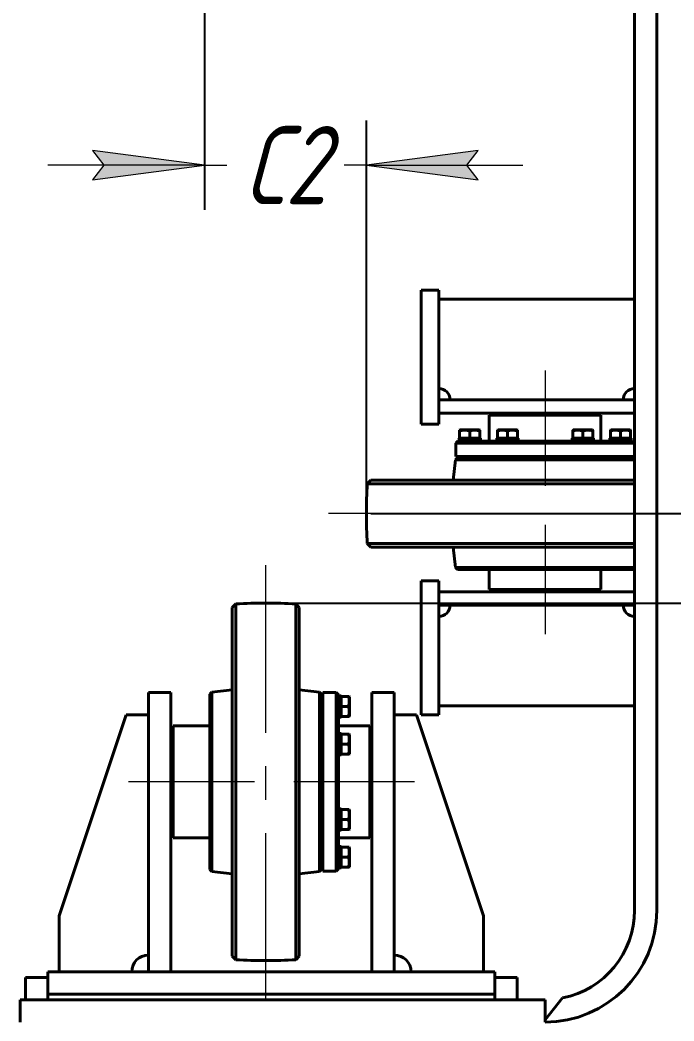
# Model space of a CAD drawing. Header units: millimetres. Extents: x 0 to 594, y 0 to 420.
# Drawn here: x 298.78 to 328.04, y 248.89 to 293.68 of the extents above; entities that cross this region are included whole.
import ezdxf

# ---------------------------------------------------------------- set-up
doc = ezdxf.new("R2010")
doc.units = ezdxf.units.MM
for name, pattern in [('K5LT_AXLED', [12, 7.5, -1.5, 1.5, -1.5]), ('K5LT_BASIC', [0]), ('K5LT_THIN', [0])]:
    doc.linetypes.add(name, pattern=pattern)
doc.layers.add('Системный слой', color=7, linetype='Continuous')
doc.styles.add('KDIMTEXTSTYLE', font='GOST_AU.SHX', dxfattribs={"width": 0.96, "oblique": 15, "height": 5})
doc.dimstyles.new('KDIMSTYLE (0.05)', dxfattribs={"dimtxt": 5, "dimasz": 1, "dimexe": 2, "dimexo": 0.0625, "dimgap": 1, "dimtad": 1, "dimlfac": 20, "dimtxsty": 'KDIMTEXTSTYLE', "dimsah": 1, "dimcen": 0.09, "dimdle": 1, "dimadec": 0, "dimazin": 0, "dimtfac": 0.667, "dimtmove": 0, "dimatfit": 3, "dimfxl": 1, "dimtvp": 1, "dimtolj": 1, "dimtzin": 0, "dimarcsym": 0})

# ---------------------------------------------------------------- blocks, each defined once
blk = doc.blocks.new('U158')
at = {"layer": 'Системный слой', "color": 150, "linetype": 'K5LT_BASIC', "lineweight": 40, "true_color": 0x0080ff}
for p, q in [((313.152, 258.378), (313.152, 258.348)), ((313.152, 258.268), (313.152, 257.978)), ((313.152, 257.818), (313.152, 257.721)), ((313.152, 257.638), (313.152, 257.529)), ((313.152, 257.448), (313.152, 257.418))]:
    blk.add_line(p, q, dxfattribs=at)
blk = doc.blocks.new('U159')
at = {"layer": 'Системный слой', "color": 150, "linetype": 'K5LT_BASIC', "lineweight": 40, "true_color": 0x0080ff}
for p, q in [((320.591, 274.963), (320.671, 274.963)), ((320.96, 274.963), (321.041, 274.963))]:
    blk.add_line(p, q, dxfattribs=at)
blk = doc.blocks.new('U160')
at = {"layer": 'Системный слой', "color": 150, "linetype": 'K5LT_BASIC', "lineweight": 40, "true_color": 0x0080ff}
for p, q in [((320.141, 274.963), (320.221, 274.963)), ((320.293, 274.963), (320.372, 274.963)), ((320.51, 274.963), (320.591, 274.963))]:
    blk.add_line(p, q, dxfattribs=at)
blk = doc.blocks.new('U161')
at = {"layer": 'Системный слой', "color": 150, "linetype": 'K5LT_BASIC', "lineweight": 40, "true_color": 0x0080ff}
for p, q in [((320.961, 275.338), (320.163, 275.338)), ((321.018, 275.338), (320.961, 275.338))]:
    blk.add_line(p, q, dxfattribs=at)
blk = doc.blocks.new('U162')
at = {"layer": 'Системный слой', "color": 150, "linetype": 'K5LT_BASIC', "lineweight": 40, "true_color": 0x0080ff}
for p, q in [((320.141, 275.32), (320.141, 275.325)), ((320.141, 275.325), (320.141, 275.32)), ((320.141, 275.306), (320.141, 275.32)), ((320.141, 275.32), (320.141, 275.306)), ((320.141, 275.285), (320.141, 275.306)), ((320.141, 275.306), (320.141, 275.285))]:
    blk.add_line(p, q, dxfattribs=at)
blk = doc.blocks.new('U163')
at = {"layer": 'Системный слой', "color": 150, "linetype": 'K5LT_BASIC', "lineweight": 40, "true_color": 0x0080ff}
for p, q in [((320.111, 274.963), (320.141, 274.963)), ((320.221, 274.963), (320.293, 274.963)), ((320.372, 274.963), (320.51, 274.963)), ((320.671, 274.963), (320.96, 274.963)), ((321.041, 274.963), (321.071, 274.963))]:
    blk.add_line(p, q, dxfattribs=at)
blk = doc.blocks.new('U164')
at = {"layer": 'Системный слой', "color": 150, "linetype": 'K5LT_BASIC', "lineweight": 40, "true_color": 0x0080ff}
for p, q in [((323.486, 274.963), (323.516, 274.963)), ((323.596, 274.963), (323.885, 274.963)), ((324.046, 274.963), (324.143, 274.963)), ((324.226, 274.963), (324.335, 274.963)), ((324.416, 274.963), (324.446, 274.963))]:
    blk.add_line(p, q, dxfattribs=at)
blk = doc.blocks.new('U166')
at = {"layer": 'Системный слой', "color": 150, "linetype": 'K5LT_BASIC', "lineweight": 40, "true_color": 0x0080ff}
for p, q in [((313.152, 263.442), (313.152, 263.413)), ((313.152, 263.332), (313.152, 263.043)), ((313.152, 262.882), (313.152, 262.593)), ((313.152, 262.513), (313.152, 262.483))]:
    blk.add_line(p, q, dxfattribs=at)
blk = doc.blocks.new('U170')
at = {"layer": 'Системный слой', "color": 150, "linetype": 'K5LT_BASIC', "lineweight": 40, "true_color": 0x0080ff}
for p, q in [((320.277, 276.088), (320.277, 275.988)), ((320.277, 268.188), (320.277, 268.088))]:
    blk.add_line(p, q, dxfattribs=at)
blk = doc.blocks.new('U171')
at = {"layer": 'Системный слой', "color": 150, "linetype": 'K5LT_BASIC', "lineweight": 40, "true_color": 0x0080ff}
for p, q in [((324.277, 276.088), (324.277, 275.988)), ((324.277, 268.188), (324.277, 268.088))]:
    blk.add_line(p, q, dxfattribs=at)
blk = doc.blocks.new('U172')
at = {"layer": 'Системный слой', "color": 150, "linetype": 'K5LT_BASIC', "lineweight": 40, "true_color": 0x0080ff}
for p, q in [((312.327, 256.122), (312.327, 263.588)), ((312.327, 255.588), (312.327, 256.122))]:
    blk.add_line(p, q, dxfattribs=at)
blk = doc.blocks.new('U173')
at = {"layer": 'Системный слой', "color": 150, "linetype": 'K5LT_BASIC', "lineweight": 40, "true_color": 0x0080ff}
for p, q in [((313.027, 256.209), (313.027, 263.488)), ((313.027, 255.688), (313.027, 256.209))]:
    blk.add_line(p, q, dxfattribs=at)
blk = doc.blocks.new('U174')
at = {"layer": 'Системный слой', "color": 150, "linetype": 'K5LT_BASIC', "lineweight": 40, "true_color": 0x0080ff}
for p, q in [((312.927, 256.122), (312.927, 263.588)), ((312.927, 255.588), (312.927, 256.122))]:
    blk.add_line(p, q, dxfattribs=at)
blk = doc.blocks.new('U177')
at = {"layer": 'Системный слой', "color": 150, "linetype": 'K5LT_BASIC', "lineweight": 40, "true_color": 0x0080ff}
for p, q in [((325.172, 274.963), (325.202, 274.963)), ((325.282, 274.963), (325.572, 274.963)), ((325.732, 274.963), (326.022, 274.963)), ((326.102, 274.963), (326.127, 274.963))]:
    blk.add_line(p, q, dxfattribs=at)
blk = doc.blocks.new('U180')
at = {"layer": 'Системный слой', "color": 150, "linetype": 'K5LT_BASIC', "lineweight": 40, "true_color": 0x0080ff}
for p, q in [((313.152, 256.693), (313.152, 256.663)), ((313.152, 256.582), (313.152, 256.293)), ((313.152, 256.132), (313.152, 255.843)), ((313.152, 255.763), (313.152, 255.738))]:
    blk.add_line(p, q, dxfattribs=at)
blk = doc.blocks.new('U181')
at = {"layer": 'Системный слой', "color": 150, "linetype": 'K5LT_BASIC', "lineweight": 40, "true_color": 0x0080ff}
for p, q in [((320.273, 273.997), (318.266, 273.997)), ((326.277, 273.997), (320.273, 273.997))]:
    blk.add_line(p, q, dxfattribs=at)
blk = doc.blocks.new('U182')
at = {"layer": 'Системный слой', "color": 150, "linetype": 'K5LT_BASIC', "lineweight": 40, "true_color": 0x0080ff}
for p, q in [((320.318, 274.088), (318.357, 274.088)), ((326.197, 274.088), (320.318, 274.088))]:
    blk.add_line(p, q, dxfattribs=at)
blk = doc.blocks.new('U183')
at = {"layer": 'Системный слой', "color": 150, "linetype": 'K5LT_BASIC', "lineweight": 40, "true_color": 0x0080ff}
for p, q in [((320.273, 269.179), (318.266, 269.179)), ((326.277, 269.179), (320.273, 269.179))]:
    blk.add_line(p, q, dxfattribs=at)
blk = doc.blocks.new('U184')
at = {"layer": 'Системный слой', "color": 150, "linetype": 'K5LT_BASIC', "lineweight": 40, "true_color": 0x0080ff}
for p, q in [((320.318, 269.088), (318.357, 269.088)), ((326.197, 269.088), (320.318, 269.088))]:
    blk.add_line(p, q, dxfattribs=at)
blk = doc.blocks.new('U185')
at = {"layer": 'Системный слой', "color": 150, "linetype": 'K5LT_BASIC', "lineweight": 40, "true_color": 0x0080ff}
for p, q in [((318.3, 272.928), (314.317, 272.928)), ((326.277, 272.928), (318.3, 272.928))]:
    blk.add_line(p, q, dxfattribs=at)
blk = doc.blocks.new('U186')
at = {"layer": 'Системный слой', "color": 150, "linetype": 'K5LT_BASIC', "lineweight": 40, "true_color": 0x0080ff}
for p, q in [((318.379, 273.088), (314.476, 273.088)), ((326.277, 273.088), (318.379, 273.088))]:
    blk.add_line(p, q, dxfattribs=at)
blk = doc.blocks.new('U187')
at = {"layer": 'Системный слой', "color": 150, "linetype": 'K5LT_BASIC', "lineweight": 40, "true_color": 0x0080ff}
for p, q in [((318.3, 270.247), (314.317, 270.247)), ((326.277, 270.247), (318.3, 270.247))]:
    blk.add_line(p, q, dxfattribs=at)
blk = doc.blocks.new('U188')
at = {"layer": 'Системный слой', "color": 150, "linetype": 'K5LT_BASIC', "lineweight": 40, "true_color": 0x0080ff}
for p, q in [((318.379, 270.088), (314.476, 270.088)), ((326.277, 270.088), (318.379, 270.088))]:
    blk.add_line(p, q, dxfattribs=at)
blk = doc.blocks.new('U189')
at = {"layer": 'Системный слой', "color": 150, "linetype": 'K5LT_BASIC', "lineweight": 40, "true_color": 0x0080ff}
for p, q in [((314.427, 259.575), (314.427, 262.088)), ((314.427, 257.088), (314.427, 259.575))]:
    blk.add_line(p, q, dxfattribs=at)
blk = doc.blocks.new('U191')
at = {"layer": 'Системный слой', "color": 150, "linetype": 'K5LT_BASIC', "lineweight": 40, "true_color": 0x0080ff}
for p, q in [((322.277, 268.188), (319.777, 268.188)), ((324.777, 268.188), (322.277, 268.188))]:
    blk.add_line(p, q, dxfattribs=at)
blk = doc.blocks.new('U192')
at = {"layer": 'Системный слой', "color": 150, "linetype": 'K5LT_BASIC', "lineweight": 40, "true_color": 0x0080ff}
for p, q in [((313.152, 261.753), (313.152, 261.723)), ((313.152, 261.643), (313.152, 261.571)), ((313.152, 261.492), (313.152, 261.353)), ((313.152, 261.193), (313.152, 260.904)), ((313.152, 260.823), (313.152, 260.793))]:
    blk.add_line(p, q, dxfattribs=at)
blk = doc.blocks.new('U195')
at = {"layer": 'Системный слой', "color": 150, "linetype": 'K5LT_BASIC', "lineweight": 40, "true_color": 0x0080ff}
for p, q in [((322.279, 274.138), (318.277, 274.138)), ((326.277, 274.138), (322.279, 274.138))]:
    blk.add_line(p, q, dxfattribs=at)
blk = doc.blocks.new('U196')
at = {"layer": 'Системный слой', "color": 150, "linetype": 'K5LT_BASIC', "lineweight": 40, "true_color": 0x0080ff}
for p, q in [((322.279, 274.838), (318.377, 274.838)), ((326.177, 274.838), (322.279, 274.838))]:
    blk.add_line(p, q, dxfattribs=at)
blk = doc.blocks.new('U197')
at = {"layer": 'Системный слой', "color": 150, "linetype": 'K5LT_BASIC', "lineweight": 40, "true_color": 0x0080ff}
for p, q in [((322.279, 274.738), (318.277, 274.738)), ((326.277, 274.738), (322.279, 274.738))]:
    blk.add_line(p, q, dxfattribs=at)
blk = doc.blocks.new('U198')
at = {"layer": 'Системный слой', "color": 150, "linetype": 'K5LT_BASIC', "lineweight": 40, "true_color": 0x0080ff}
for p, q in [((312.186, 257.58), (312.186, 263.599)), ((312.186, 255.577), (312.186, 257.58))]:
    blk.add_line(p, q, dxfattribs=at)
blk = doc.blocks.new('U199')
at = {"layer": 'Системный слой', "color": 150, "linetype": 'K5LT_BASIC', "lineweight": 40, "true_color": 0x0080ff}
for p, q in [((312.277, 257.626), (312.277, 263.508)), ((312.277, 255.668), (312.277, 257.626))]:
    blk.add_line(p, q, dxfattribs=at)
blk = doc.blocks.new('U200')
at = {"layer": 'Системный слой', "color": 150, "linetype": 'K5LT_BASIC', "lineweight": 40, "true_color": 0x0080ff}
for p, q in [((307.368, 257.58), (307.368, 263.599)), ((307.368, 255.577), (307.368, 257.58))]:
    blk.add_line(p, q, dxfattribs=at)
blk = doc.blocks.new('U201')
at = {"layer": 'Системный слой', "color": 150, "linetype": 'K5LT_BASIC', "lineweight": 40, "true_color": 0x0080ff}
for p, q in [((307.277, 257.626), (307.277, 263.508)), ((307.277, 255.668), (307.277, 257.626))]:
    blk.add_line(p, q, dxfattribs=at)
blk = doc.blocks.new('U202')
at = {"layer": 'Системный слой', "color": 150, "linetype": 'K5LT_BASIC', "lineweight": 40, "true_color": 0x0080ff}
for p, q in [((311.117, 255.603), (311.117, 267.548)), ((311.117, 251.628), (311.117, 255.603))]:
    blk.add_line(p, q, dxfattribs=at)
blk = doc.blocks.new('U203')
at = {"layer": 'Системный слой', "color": 150, "linetype": 'K5LT_BASIC', "lineweight": 40, "true_color": 0x0080ff}
for p, q in [((311.277, 255.683), (311.277, 267.388)), ((311.277, 251.787), (311.277, 255.683))]:
    blk.add_line(p, q, dxfattribs=at)
blk = doc.blocks.new('U204')
at = {"layer": 'Системный слой', "color": 150, "linetype": 'K5LT_BASIC', "lineweight": 40, "true_color": 0x0080ff}
for p, q in [((308.436, 255.603), (308.436, 267.548)), ((308.436, 251.628), (308.436, 255.603))]:
    blk.add_line(p, q, dxfattribs=at)
blk = doc.blocks.new('U205')
at = {"layer": 'Системный слой', "color": 150, "linetype": 'K5LT_BASIC', "lineweight": 40, "true_color": 0x0080ff}
for p, q in [((308.277, 255.683), (308.277, 267.388)), ((308.277, 251.787), (308.277, 255.683))]:
    blk.add_line(p, q, dxfattribs=at)
blk = doc.blocks.new('U207')
at = {"layer": 'Системный слой', "color": 150, "linetype": 'K5LT_BASIC', "lineweight": 40, "true_color": 0x0080ff}
for p, q in [((313.152, 263.413), (313.152, 263.332)), ((313.152, 263.043), (313.152, 262.963))]:
    blk.add_line(p, q, dxfattribs=at)
blk = doc.blocks.new('U208')
at = {"layer": 'Системный слой', "color": 150, "linetype": 'K5LT_BASIC', "lineweight": 40, "true_color": 0x0080ff}
for p, q in [((313.152, 262.963), (313.152, 262.882)), ((313.152, 262.593), (313.152, 262.513))]:
    blk.add_line(p, q, dxfattribs=at)
blk = doc.blocks.new('U209')
at = {"layer": 'Системный слой', "color": 150, "linetype": 'K5LT_BASIC', "lineweight": 40, "true_color": 0x0080ff}
for p, q in [((313.474, 263.413), (313.495, 263.413)), ((313.495, 263.413), (313.474, 263.413)), ((313.495, 263.413), (313.509, 263.413)), ((313.509, 263.413), (313.495, 263.413)), ((313.509, 263.413), (313.514, 263.413)), ((313.514, 263.413), (313.509, 263.413))]:
    blk.add_line(p, q, dxfattribs=at)
blk = doc.blocks.new('U210')
at = {"layer": 'Системный слой', "color": 150, "linetype": 'K5LT_BASIC', "lineweight": 40, "true_color": 0x0080ff}
for p, q in [((313.527, 262.963), (313.527, 263.39)), ((313.527, 262.535), (313.527, 262.963))]:
    blk.add_line(p, q, dxfattribs=at)
blk = doc.blocks.new('U216')
at = {"layer": 'Системный слой', "color": 150, "linetype": 'K5LT_BASIC', "lineweight": 40, "true_color": 0x0080ff}
for p, q in [((323.516, 274.963), (323.596, 274.963)), ((323.885, 274.963), (323.966, 274.963))]:
    blk.add_line(p, q, dxfattribs=at)
blk = doc.blocks.new('U217')
at = {"layer": 'Системный слой', "color": 150, "linetype": 'K5LT_BASIC', "lineweight": 40, "true_color": 0x0080ff}
for p, q in [((323.966, 274.963), (324.046, 274.963)), ((324.143, 274.963), (324.226, 274.963)), ((324.335, 274.963), (324.416, 274.963))]:
    blk.add_line(p, q, dxfattribs=at)
blk = doc.blocks.new('U218')
at = {"layer": 'Системный слой', "color": 150, "linetype": 'K5LT_BASIC', "lineweight": 40, "true_color": 0x0080ff}
for p, q in [((323.516, 275.32), (323.516, 275.325)), ((323.516, 275.325), (323.516, 275.32)), ((323.516, 275.306), (323.516, 275.32)), ((323.516, 275.32), (323.516, 275.306)), ((323.516, 275.285), (323.516, 275.306)), ((323.516, 275.306), (323.516, 275.285))]:
    blk.add_line(p, q, dxfattribs=at)
blk = doc.blocks.new('U219')
at = {"layer": 'Системный слой', "color": 150, "linetype": 'K5LT_BASIC', "lineweight": 40, "true_color": 0x0080ff}
for p, q in [((305.627, 259.588), (305.627, 262.088)), ((305.627, 257.088), (305.627, 259.588))]:
    blk.add_line(p, q, dxfattribs=at)
blk = doc.blocks.new('U226')
at = {"layer": 'Системный слой', "color": 150, "linetype": 'K5LT_BASIC', "lineweight": 40, "true_color": 0x0080ff}
for p, q in [((305.627, 257.588), (305.527, 257.588)), ((314.527, 257.588), (314.427, 257.588))]:
    blk.add_line(p, q, dxfattribs=at)
blk = doc.blocks.new('U227')
at = {"layer": 'Системный слой', "color": 150, "linetype": 'K5LT_BASIC', "lineweight": 40, "true_color": 0x0080ff}
for p, q in [((305.627, 261.588), (305.527, 261.588)), ((314.527, 261.588), (314.427, 261.588))]:
    blk.add_line(p, q, dxfattribs=at)
blk = doc.blocks.new('U230')
at = {"layer": 'Системный слой', "color": 150, "linetype": 'K5LT_BASIC', "lineweight": 40, "true_color": 0x0080ff}
for p, q in [((322.277, 275.988), (319.777, 275.988)), ((324.777, 275.988), (322.277, 275.988))]:
    blk.add_line(p, q, dxfattribs=at)
blk = doc.blocks.new('U231')
at = {"layer": 'Системный слой', "color": 150, "linetype": 'K5LT_BASIC', "lineweight": 40, "true_color": 0x0080ff}
for p, q in [((318.423, 274.963), (318.452, 274.963)), ((318.532, 274.963), (318.822, 274.963)), ((318.982, 274.963), (319.272, 274.963)), ((319.352, 274.963), (319.382, 274.963))]:
    blk.add_line(p, q, dxfattribs=at)
blk = doc.blocks.new('U238')
at = {"layer": 'Системный слой', "color": 150, "linetype": 'K5LT_BASIC', "lineweight": 40, "true_color": 0x0080ff}
for p, q in [((313.152, 258.348), (313.152, 258.268)), ((313.152, 257.978), (313.152, 257.898))]:
    blk.add_line(p, q, dxfattribs=at)
blk = doc.blocks.new('U239')
at = {"layer": 'Системный слой', "color": 150, "linetype": 'K5LT_BASIC', "lineweight": 40, "true_color": 0x0080ff}
for p, q in [((313.152, 257.898), (313.152, 257.818)), ((313.152, 257.721), (313.152, 257.638)), ((313.152, 257.529), (313.152, 257.448))]:
    blk.add_line(p, q, dxfattribs=at)
blk = doc.blocks.new('U240')
at = {"layer": 'Системный слой', "color": 150, "linetype": 'K5LT_BASIC', "lineweight": 40, "true_color": 0x0080ff}
for p, q in [((313.495, 258.349), (313.474, 258.349)), ((313.474, 258.348), (313.495, 258.348)), ((313.509, 258.348), (313.495, 258.349)), ((313.495, 258.348), (313.509, 258.348)), ((313.509, 258.348), (313.514, 258.348)), ((313.514, 258.348), (313.509, 258.348))]:
    blk.add_line(p, q, dxfattribs=at)
blk = doc.blocks.new('U244')
at = {"layer": 'Системный слой', "color": 150, "linetype": 'K5LT_BASIC', "lineweight": 40, "true_color": 0x0080ff}
for p, q in [((313.152, 256.213), (313.152, 256.132)), ((313.152, 255.843), (313.152, 255.763))]:
    blk.add_line(p, q, dxfattribs=at)
blk = doc.blocks.new('U245')
at = {"layer": 'Системный слой', "color": 150, "linetype": 'K5LT_BASIC', "lineweight": 40, "true_color": 0x0080ff}
for p, q in [((313.152, 256.663), (313.152, 256.582)), ((313.152, 256.293), (313.152, 256.213))]:
    blk.add_line(p, q, dxfattribs=at)
blk = doc.blocks.new('U246')
at = {"layer": 'Системный слой', "color": 150, "linetype": 'K5LT_BASIC', "lineweight": 40, "true_color": 0x0080ff}
for p, q in [((313.474, 256.663), (313.495, 256.663)), ((313.495, 256.663), (313.474, 256.663)), ((313.495, 256.663), (313.509, 256.663)), ((313.509, 256.663), (313.495, 256.663)), ((313.509, 256.663), (313.514, 256.663)), ((313.514, 256.663), (313.509, 256.663))]:
    blk.add_line(p, q, dxfattribs=at)
blk = doc.blocks.new('U247')
at = {"layer": 'Системный слой', "color": 150, "linetype": 'K5LT_BASIC', "lineweight": 40, "true_color": 0x0080ff}
for p, q in [((313.152, 261.273), (313.152, 261.193)), ((313.152, 260.904), (313.152, 260.823))]:
    blk.add_line(p, q, dxfattribs=at)
blk = doc.blocks.new('U248')
at = {"layer": 'Системный слой', "color": 150, "linetype": 'K5LT_BASIC', "lineweight": 40, "true_color": 0x0080ff}
for p, q in [((313.152, 261.723), (313.152, 261.643)), ((313.152, 261.571), (313.152, 261.492)), ((313.152, 261.353), (313.152, 261.273))]:
    blk.add_line(p, q, dxfattribs=at)
blk = doc.blocks.new('U249')
at = {"layer": 'Системный слой', "color": 150, "linetype": 'K5LT_BASIC', "lineweight": 40, "true_color": 0x0080ff}
for p, q in [((313.527, 260.903), (313.527, 261.701)), ((313.527, 260.846), (313.527, 260.903))]:
    blk.add_line(p, q, dxfattribs=at)
blk = doc.blocks.new('U250')
at = {"layer": 'Системный слой', "color": 150, "linetype": 'K5LT_BASIC', "lineweight": 40, "true_color": 0x0080ff}
for p, q in [((313.495, 261.724), (313.474, 261.724)), ((313.474, 261.723), (313.495, 261.723)), ((313.509, 261.723), (313.495, 261.724)), ((313.495, 261.723), (313.509, 261.723)), ((313.509, 261.723), (313.514, 261.723)), ((313.514, 261.723), (313.509, 261.723))]:
    blk.add_line(p, q, dxfattribs=at)
blk = doc.blocks.new('U251')
at = {"layer": 'Системный слой', "color": 150, "linetype": 'K5LT_BASIC', "lineweight": 40, "true_color": 0x0080ff}
for p, q in [((325.652, 274.963), (325.732, 274.963)), ((326.022, 274.963), (326.102, 274.963))]:
    blk.add_line(p, q, dxfattribs=at)
blk = doc.blocks.new('U252')
at = {"layer": 'Системный слой', "color": 150, "linetype": 'K5LT_BASIC', "lineweight": 40, "true_color": 0x0080ff}
for p, q in [((325.202, 274.963), (325.282, 274.963)), ((325.572, 274.963), (325.652, 274.963))]:
    blk.add_line(p, q, dxfattribs=at)
blk = doc.blocks.new('U253')
at = {"layer": 'Системный слой', "color": 150, "linetype": 'K5LT_BASIC', "lineweight": 40, "true_color": 0x0080ff}
for p, q in [((325.202, 275.32), (325.202, 275.325)), ((325.202, 275.325), (325.202, 275.32)), ((325.202, 275.306), (325.202, 275.32)), ((325.202, 275.32), (325.202, 275.306)), ((325.202, 275.285), (325.202, 275.306)), ((325.202, 275.306), (325.202, 275.285))]:
    blk.add_line(p, q, dxfattribs=at)
blk = doc.blocks.new('U255')
at = {"layer": 'Системный слой', "color": 150, "linetype": 'K5LT_BASIC', "lineweight": 40, "true_color": 0x0080ff}
for p, q in [((318.452, 274.963), (318.532, 274.963)), ((318.822, 274.963), (318.902, 274.963))]:
    blk.add_line(p, q, dxfattribs=at)
blk = doc.blocks.new('U256')
at = {"layer": 'Системный слой', "color": 150, "linetype": 'K5LT_BASIC', "lineweight": 40, "true_color": 0x0080ff}
for p, q in [((318.902, 274.963), (318.982, 274.963)), ((319.272, 274.963), (319.352, 274.963))]:
    blk.add_line(p, q, dxfattribs=at)
blk = doc.blocks.new('U257')
at = {"layer": 'Системный слой', "color": 150, "linetype": 'K5LT_BASIC', "lineweight": 40, "true_color": 0x0080ff}
for p, q in [((318.452, 275.32), (318.452, 275.325)), ((318.452, 275.325), (318.452, 275.32)), ((318.452, 275.306), (318.452, 275.32)), ((318.452, 275.32), (318.452, 275.306)), ((318.452, 275.285), (318.452, 275.306)), ((318.452, 275.306), (318.452, 275.285))]:
    blk.add_line(p, q, dxfattribs=at)
blk = doc.blocks.new('U258')
at = {"layer": 'Системный слой', "color": 150, "linetype": 'K5LT_BASIC', "lineweight": 40, "true_color": 0x0080ff}
for p, q in [((318.902, 275.338), (318.474, 275.338)), ((319.329, 275.338), (318.902, 275.338))]:
    blk.add_line(p, q, dxfattribs=at)
blk = doc.blocks.new('KDIMARROW_02')
at = {"layer": 'Системный слой'}
blk.add_hatch(color=0, dxfattribs=at).paths.add_polyline_path([(4.5, 0), (5, 0.658), (0, 0), (5, -0.658)])
at = {"layer": 'Системный слой', "color": 0, "linetype": 'K5LT_THIN', "lineweight": 18}
for p, q in [((5, 0.658), (0, 0)), ((4.5, 0), (5, 0.658)), ((0, 0), (-1, 0)), ((0, 0), (5, -0.658)), ((0, 0), (7, 0)), ((5, -0.658), (4.5, 0))]:
    blk.add_line(p, q, dxfattribs=at)
blk = doc.blocks.new('KDIMARROW_01')
at = {"layer": 'Системный слой'}
blk.add_hatch(color=0, dxfattribs=at).paths.add_polyline_path([(-5, -0.658), (0, 0), (-5, 0.658), (-4.5, 0)])
at = {"layer": 'Системный слой', "color": 0, "linetype": 'K5LT_THIN', "lineweight": 18}
for p, q in [((-4.5, 0), (-5, 0.658)), ((-5, 0.658), (0, 0)), ((0, 0), (-5, -0.658)), ((-5, -0.658), (-4.5, 0)), ((0, 0), (-1, 0))]:
    blk.add_line(p, q, dxfattribs=at)

msp = doc.modelspace()

# ---------------------------------------------------------------- linework, layer by layer
at = {"layer": 'Системный слой', "color": 150, "linetype": 'K5LT_BASIC', "lineweight": 40, "true_color": 0x0080ff}
for p, q in [((326.27694, 312.08785), (326.27694, 253.83785)), ((327.27694, 253.83785), (327.27694, 312.08785)), ((316.72694, 275.58785), (316.72694, 281.58785)), ((317.52694, 281.58785), (316.72694, 281.58785)), ((317.52694, 275.58785), (317.52694, 281.58785)), ((326.27694, 281.18785), (317.52694, 281.18785)), ((326.27694, 276.68785), (317.52694, 276.68785)), ((317.52694, 276.68785), (317.52694, 276.08785)), ((326.27694, 276.68785), (326.27694, 276.08785)), ((326.27694, 276.08785), (317.52694, 276.08785)), ((319.77694, 275.98785), (319.77694, 274.83785)), ((324.77694, 275.98785), (324.77694, 274.83785)), ((317.52694, 275.58785), (316.72694, 275.58785)), ((318.45184, 274.96285), (318.45184, 275.28467)), ((318.45194, 275.32486), (318.47444, 275.33785)), ((318.45205, 274.96285), (318.45205, 275.28467)), ((318.90215, 274.96285), (318.90215, 275.28467)), ((319.35194, 275.32486), (319.32944, 275.33785)), ((319.35205, 274.96285), (319.35205, 275.28467)), ((320.14052, 274.96285), (320.14052, 275.28467)), ((320.14062, 275.32486), (320.16312, 275.33785)), ((320.14073, 274.96285), (320.14073, 275.28467)), ((320.59083, 274.96285), (320.59083, 275.28467)), ((321.04062, 275.32486), (321.01812, 275.33785)), ((321.04073, 274.96285), (321.04073, 275.28467)), ((323.51552, 274.96285), (323.51552, 275.28467)), ((323.51562, 275.32486), (323.53812, 275.33785)), ((323.51573, 274.96285), (323.51573, 275.28467)), ((324.39312, 275.33785), (323.53812, 275.33785)), ((323.96583, 274.96285), (323.96583, 275.28467)), ((324.41562, 275.32486), (324.39312, 275.33785)), ((324.41573, 274.96285), (324.41573, 275.28467)), ((325.20184, 274.96285), (325.20184, 275.28467)), ((325.20194, 275.32486), (325.22444, 275.33785)), ((325.20205, 274.96285), (325.20205, 275.28467)), ((326.07944, 275.33785), (325.22444, 275.33785)), ((325.65215, 274.96285), (325.65215, 275.28467)), ((326.10194, 275.32486), (326.07944, 275.33785)), ((326.10205, 274.96285), (326.10205, 275.28467)), ((318.27694, 274.73785), (318.37694, 274.83785)), ((318.27694, 274.73785), (318.27694, 274.13785)), ((318.4242, 274.90088), (318.42252, 274.83785)), ((318.45201, 274.96285), (318.45205, 274.96285)), ((319.38194, 274.83785), (319.38194, 274.96285)), ((320.11062, 274.83785), (320.11062, 274.96285)), ((320.14069, 274.96285), (320.14073, 274.96285)), ((321.07062, 274.83785), (321.07062, 274.96285)), ((323.48562, 274.83785), (323.48562, 274.96285)), ((323.51569, 274.96285), (323.51573, 274.96285)), ((324.44562, 274.83785), (324.44562, 274.96285)), ((325.17194, 274.83785), (325.17194, 274.96285)), ((325.20201, 274.96285), (325.20205, 274.96285)), ((326.13134, 274.96285), (326.12694, 274.96285)), ((326.13134, 274.96285), (326.12968, 274.90088)), ((326.27694, 274.73785), (326.17694, 274.83785)), ((318.60194, 274.13785), (318.60194, 274.08785)), ((319.20194, 274.13785), (319.20194, 274.08785)), ((320.29062, 274.13785), (320.29062, 274.08785)), ((320.89062, 274.13785), (320.89062, 274.08785)), ((323.66562, 274.13785), (323.66562, 274.08785)), ((324.26562, 274.13785), (324.26562, 274.08785)), ((325.35194, 274.13785), (325.35194, 274.08785)), ((325.95194, 274.13785), (325.95194, 274.08785)), ((318.26619, 273.9971), (318.15846, 273.08785)), ((318.26619, 273.9971), (318.35694, 274.08785)), ((326.27694, 274.00785), (326.19694, 274.08785)), ((314.31691, 272.92833), (314.47643, 273.08785)), ((314.47643, 270.08785), (314.31691, 270.24737)), ((318.15846, 270.08785), (318.26619, 269.1786)), ((318.35694, 269.08785), (318.26619, 269.1786)), ((319.77694, 269.08785), (319.77694, 268.18785)), ((324.77694, 269.08785), (324.77694, 268.18785)), ((326.19694, 269.08785), (326.27694, 269.16785)), ((316.72694, 268.58785), (316.72694, 262.58785)), ((317.52694, 268.58785), (316.72694, 268.58785)), ((317.52694, 268.58785), (317.52694, 262.58785)), ((326.27694, 268.08785), (317.52694, 268.08785)), ((317.52694, 267.48785), (317.52694, 268.08785)), ((326.27694, 267.48785), (326.27694, 268.08785)), ((308.27694, 267.38836), (308.43646, 267.54788)), ((311.11742, 267.54788), (311.27694, 267.38836)), ((326.27694, 267.48785), (317.52694, 267.48785)), ((304.52694, 263.58785), (305.52694, 263.58785)), ((304.52694, 263.58785), (304.52694, 251.08785)), ((305.52694, 263.58785), (305.52694, 251.08785)), ((307.27694, 263.50785), (307.36769, 263.5986)), ((308.27694, 263.70633), (307.36769, 263.5986)), ((312.18619, 263.5986), (311.27694, 263.70633)), ((312.18619, 263.5986), (312.27694, 263.50785)), ((312.92694, 263.58785), (312.32694, 263.58785)), ((312.92694, 263.58785), (313.02694, 263.48785)), ((313.0903, 263.44059), (313.02694, 263.44227)), ((313.15194, 263.41302), (313.47376, 263.41302)), ((313.15194, 263.41274), (313.15194, 263.41268)), ((313.15194, 263.41268), (313.47376, 263.41268)), ((313.51395, 263.41285), (313.52694, 263.39035)), ((315.52694, 263.58785), (314.52694, 263.58785)), ((314.52694, 251.08785), (314.52694, 263.58785)), ((315.52694, 251.08785), (315.52694, 263.58785)), ((312.32694, 263.26285), (312.27694, 263.26285)), ((313.15194, 262.96251), (313.47376, 262.96251)), ((326.27694, 262.98785), (317.52694, 262.98785)), ((303.52694, 262.58785), (300.52694, 253.58785)), ((304.52694, 262.58785), (303.52694, 262.58785)), ((312.32694, 262.66285), (312.27694, 262.66285)), ((313.02694, 262.48285), (313.15194, 262.48285)), ((313.15194, 262.51268), (313.47376, 262.51268)), ((313.51395, 262.51285), (313.52694, 262.53535)), ((315.52694, 262.58785), (316.52694, 262.58785)), ((316.52694, 262.58785), (319.52694, 253.58785)), ((317.52694, 262.58785), (316.72694, 262.58785)), ((307.27694, 262.08785), (305.62694, 262.08785)), ((314.42694, 262.08785), (313.02694, 262.08785)), ((312.32694, 261.57344), (312.27694, 261.57344)), ((313.02694, 261.75344), (313.15194, 261.75344)), ((313.15194, 261.72361), (313.47376, 261.72361)), ((313.15194, 261.72333), (313.15194, 261.72327)), ((313.15194, 261.72327), (313.47376, 261.72327)), ((313.51395, 261.72344), (313.52694, 261.70094)), ((313.15194, 261.2731), (313.47376, 261.2731)), ((312.32694, 260.97344), (312.27694, 260.97344)), ((313.02694, 260.79344), (313.15194, 260.79344)), ((313.15194, 260.82327), (313.47376, 260.82327)), ((313.51395, 260.82344), (313.52694, 260.84594)), ((312.32694, 258.19844), (312.27694, 258.19844)), ((313.02694, 258.37844), (313.15194, 258.37844)), ((313.15194, 258.34861), (313.47376, 258.34861)), ((313.15194, 258.34833), (313.15194, 258.34827)), ((313.15194, 258.34827), (313.47376, 258.34827)), ((313.51395, 258.34844), (313.52694, 258.32594)), ((313.52694, 257.47094), (313.52694, 258.32594)), ((312.32694, 257.59844), (312.27694, 257.59844)), ((313.15194, 257.8981), (313.47376, 257.8981)), ((307.27694, 257.08785), (305.62694, 257.08785)), ((313.02694, 257.41844), (313.15194, 257.41844)), ((314.42694, 257.08785), (313.02694, 257.08785)), ((313.15194, 257.44827), (313.47376, 257.44827)), ((313.51395, 257.44844), (313.52694, 257.47094)), ((313.02694, 256.69285), (313.15194, 256.69285)), ((313.15194, 256.66302), (313.47376, 256.66302)), ((313.15194, 256.66274), (313.15194, 256.66268)), ((313.15194, 256.66268), (313.47376, 256.66268)), ((313.51395, 256.66285), (313.52694, 256.64035)), ((313.52694, 255.78535), (313.52694, 256.64035)), ((312.32694, 256.51285), (312.27694, 256.51285)), ((313.15194, 256.21251), (313.47376, 256.21251)), ((312.32694, 255.91285), (312.27694, 255.91285)), ((313.15194, 255.76268), (313.47376, 255.76268)), ((313.51395, 255.76285), (313.52694, 255.78535)), ((307.27694, 255.66785), (307.36769, 255.5771)), ((308.27694, 255.46937), (307.36769, 255.5771)), ((312.18619, 255.5771), (311.27694, 255.46937)), ((312.18619, 255.5771), (312.27694, 255.66785)), ((312.92694, 255.58785), (312.32694, 255.58785)), ((312.92694, 255.58785), (313.02694, 255.68785)), ((313.15194, 255.73346), (313.0903, 255.73511)), ((313.15194, 255.73346), (313.15194, 255.73783)), ((300.52694, 253.58785), (300.52694, 251.08785)), ((319.52694, 253.58785), (319.52694, 251.08785)), ((308.27694, 251.78734), (308.43646, 251.62782)), ((311.11742, 251.62782), (311.27694, 251.78734)), ((299.02694, 250.83785), (299.02694, 249.83785)), ((300.02694, 250.83785), (299.02694, 250.83785)), ((300.02694, 250.08785), (300.02694, 251.08785)), ((300.02694, 251.08785), (320.02694, 251.08785)), ((320.02694, 250.08785), (320.02694, 251.08785)), ((321.02694, 250.83785), (320.02694, 250.83785)), ((321.02694, 250.83785), (321.02694, 249.83785)), ((320.02694, 250.08785), (300.02694, 250.08785)), ((300.02694, 250.08785), (300.02694, 249.83785)), ((300.02694, 250.08785), (320.02694, 250.08785)), ((320.02694, 250.08785), (320.02694, 249.83785)), ((298.77694, 249.83785), (298.77694, 248.83785)), ((322.27694, 249.83785), (298.77694, 249.83785)), ((300.02694, 249.83785), (299.02694, 249.83785)), ((321.02694, 249.83785), (320.02694, 249.83785)), ((323.06141, 249.91553), (322.27694, 248.93601)), ((322.27694, 248.83785), (322.27694, 249.83785))]:
    msp.add_line(p, q, dxfattribs=at)
at = {"layer": 'Системный слой', "color": 30, "linetype": 'K5LT_AXLED', "lineweight": 18, "true_color": 0xff8000}
for p, q in [((322.27694, 277.98785), (322.27694, 272.83785)), ((332.07745, 271.58785), (312.47643, 271.58785)), ((322.27694, 271.08785), (322.27694, 266.18785)), ((309.77694, 249.78734), (309.77694, 269.38836)), ((309.27694, 259.58785), (303.62694, 259.58785)), ((316.42694, 259.58785), (311.02694, 259.58785))]:
    msp.add_line(p, q, dxfattribs=at)
at = {"layer": 'Системный слой', "color": 7, "linetype": 'K5LT_THIN', "lineweight": 18}
for p, q in [((318.63577, 274.13785), (318.63577, 274.08785)), ((319.16811, 274.13785), (319.16811, 274.08785)), ((320.32445, 274.13785), (320.32445, 274.08785)), ((320.8568, 274.13785), (320.8568, 274.08785)), ((323.69945, 274.13785), (323.69945, 274.08785)), ((324.2318, 274.13785), (324.2318, 274.08785)), ((325.38577, 274.13785), (325.38577, 274.08785)), ((325.91811, 274.13785), (325.91811, 274.08785)), ((312.32694, 263.22902), (312.27694, 263.22902)), ((312.32694, 262.69668), (312.27694, 262.69668)), ((312.32694, 261.53961), (312.27694, 261.53961)), ((312.32694, 261.00727), (312.27694, 261.00727)), ((312.32694, 258.16461), (312.27694, 258.16461)), ((312.32694, 257.63227), (312.27694, 257.63227)), ((312.32694, 256.47902), (312.27694, 256.47902)), ((312.32694, 255.94668), (312.27694, 255.94668))]:
    msp.add_line(p, q, dxfattribs=at)
at = {"layer": 'Системный слой', "color": 150, "linetype": 'K5LT_BASIC', "lineweight": 40, "true_color": 0x0080ff}
for centre, radius, start, end in [((317.52694, 276.68785), 0.5, 0, 90), ((326.27694, 276.68785), 0.5, 90, 180), ((319.72694, 274.08785), 0.05, 0, 90), ((324.82694, 274.08785), 0.05, 90, 180), ((336.77694, 271.58785), 22.5, 176.584475, 183.415525), ((309.77694, 245.08785), 22.5, 86.584475, 93.415525), ((317.52694, 267.48785), 0.5, 270, 0), ((326.27694, 267.48785), 0.5, 180, 270), ((312.27694, 262.13785), 0.05, 270, 0), ((312.27694, 257.03785), 0.05, 0, 90), ((322.27694, 253.83785), 5, 270, 0), ((322.27694, 253.83785), 4, 281.309932, 0), ((304.52694, 251.08785), 0.75, 90, 180), ((315.52694, 251.08785), 0.75, 0, 90), ((309.77694, 274.08785), 22.5, 266.584475, 273.415525), ((325.27694, 250.83785), 16, 270, 0), ((325.27694, 250.83785), 15, 270, 0)]:
    msp.add_arc(centre, radius, start, end, dxfattribs=at)
for centre, major_axis, ratio, start_param, end_param in [((318.90194, 275.02827), (-0.00022, 1.31879), 0.3639702, 1.62035829, 1.7156283), ((320.59062, 274.77243), (-0.42803, 1.3169), 0.16495367, 1.3723387, 1.46760871), ((320.59062, 275.02827), (-0.42803, 1.3169), 0.16495367, 1.56685626, 1.66212627), ((323.96562, 274.77243), (-0.42787, 1.31689), 0.16519812, 4.70838993, 4.80365994), ((323.96562, 275.02827), (-0.42787, 1.31689), 0.16519812, 4.51387237, 4.60914238), ((325.65194, 274.77243), (0.00022, 1.31879), 0.3639702, 4.76207457, 4.85734458), ((313.21736, 262.96285), (1.31879, 0.00036), 0.36397013, 1.62032044, 1.71559044), ((312.96152, 261.27344), (1.3169, 0.42808), 0.16487881, 1.37235678, 1.46762679), ((313.21736, 261.27344), (1.3169, 0.42808), 0.16487881, 1.56687434, 1.66214435), ((312.96152, 257.89844), (1.31689, 0.42782), 0.16527295, 4.70837189, 4.8036419), ((313.21736, 257.89844), (1.31689, 0.42782), 0.16527295, 4.51385433, 4.60912434), ((312.96152, 256.21285), (1.31879, -0.00036), 0.36397013, 4.76211242, 4.85738243)]:
    msp.add_ellipse(centre, major_axis=major_axis, ratio=ratio, start_param=start_param, end_param=end_param, dxfattribs=at)
for points, knots in [([(318.90215, 275.28467), (318.88679, 275.28979), (318.8612, 275.29766), (318.8231, 275.3075), (318.78919, 275.31465), (318.76083, 275.31909), (318.73551, 275.32208), (318.70986, 275.32423), (318.67828, 275.32517), (318.65203, 275.32447), (318.62535, 275.32276), (318.59735, 275.31982), (318.55461, 275.31287), (318.50608, 275.30161), (318.46974, 275.29056), (318.45205, 275.28467)], [0, 0, 0, 0, 1.67981626, 2.78068749, 4.10062144, 5.2997801, 5.78516139, 6.77396186, 7.99981908, 9.10206657, 9.53045066, 10.80659157, 12.05516695, 14.06256115, 16, 16, 16, 16]), ([(319.35205, 275.28467), (319.33669, 275.28979), (319.31111, 275.29766), (319.27303, 275.3075), (319.23913, 275.31465), (319.2108, 275.31909), (319.18549, 275.32208), (319.15985, 275.32423), (319.12828, 275.32517), (319.10204, 275.32447), (319.07537, 275.32276), (319.04739, 275.31982), (319.00467, 275.31287), (318.95616, 275.30161), (318.91984, 275.29056), (318.90215, 275.28467)], [0, 0, 0, 0, 1.67981626, 2.78068749, 4.10062144, 5.2997801, 5.78516139, 6.77396186, 7.99981908, 9.10206657, 9.53045066, 10.80659157, 12.05516695, 14.06256115, 16, 16, 16, 16]), ([(319.35194, 275.32486), (319.35195, 275.32486), (319.35196, 275.3239), (319.35198, 275.31972), (319.352, 275.31279), (319.35202, 275.30156), (319.35204, 275.29125), (319.35205, 275.28467)], [0, 0, 0, 0, 1.44829436, 2.79839419, 4.27831114, 5.83772433, 8, 8, 8, 8]), ([(320.59083, 275.28467), (320.57225, 275.29086), (320.54663, 275.29861), (320.50848, 275.3082), (320.47787, 275.31465), (320.44415, 275.31994), (320.41411, 275.32309), (320.38638, 275.3247), (320.36021, 275.32503), (320.3346, 275.3242), (320.30599, 275.32208), (320.27363, 275.31804), (320.21678, 275.3077), (320.1725, 275.29525), (320.14073, 275.28467)], [0, 0, 0, 0, 1.90502276, 2.60689452, 3.8443326, 4.96854384, 5.9570695, 6.81329934, 7.70142944, 8.53318741, 9.33577528, 10.52418436, 11.73854707, 15, 15, 15, 15]), ([(321.04073, 275.28467), (321.02538, 275.28979), (320.9998, 275.29766), (320.96171, 275.3075), (320.92782, 275.31465), (320.89948, 275.31909), (320.87417, 275.32208), (320.84853, 275.32423), (320.81696, 275.32517), (320.79072, 275.32447), (320.76405, 275.32276), (320.73607, 275.31982), (320.69335, 275.31287), (320.64484, 275.30161), (320.60852, 275.29056), (320.59083, 275.28467)], [0, 0, 0, 0, 1.67981626, 2.78068749, 4.10062144, 5.2997801, 5.78516139, 6.77396186, 7.99981908, 9.10206657, 9.53045066, 10.80659157, 12.05516695, 14.06256115, 16, 16, 16, 16]), ([(321.04062, 275.32486), (321.04063, 275.32485), (321.04064, 275.3243), (321.04065, 275.32174), (321.04067, 275.31699), (321.0407, 275.30634), (321.04072, 275.29425), (321.04073, 275.28467)], [0, 0, 0, 0, 1.0968974, 2.13952742, 3.42696121, 4.85333122, 8, 8, 8, 8]), ([(323.96583, 275.28467), (323.95047, 275.28979), (323.92488, 275.29766), (323.88678, 275.3075), (323.85287, 275.31465), (323.82452, 275.31909), (323.7992, 275.32208), (323.77355, 275.32423), (323.74196, 275.32517), (323.71571, 275.32447), (323.68903, 275.32276), (323.66103, 275.31982), (323.6183, 275.31287), (323.56976, 275.30161), (323.53342, 275.29056), (323.51573, 275.28467)], [0, 0, 0, 0, 1.67981626, 2.78068749, 4.10062144, 5.2997801, 5.78516139, 6.77396186, 7.99981908, 9.10206657, 9.53045066, 10.80659157, 12.05516695, 14.06256115, 16, 16, 16, 16]), ([(324.41573, 275.28467), (324.39716, 275.29086), (324.37154, 275.29861), (324.33341, 275.3082), (324.30282, 275.31465), (324.26911, 275.31994), (324.23909, 275.32309), (324.21137, 275.3247), (324.18521, 275.32503), (324.15961, 275.3242), (324.13102, 275.32208), (324.09867, 275.31804), (324.04185, 275.3077), (323.99759, 275.29525), (323.96583, 275.28467)], [0, 0, 0, 0, 1.90502276, 2.60689452, 3.8443326, 4.96854384, 5.9570695, 6.81329934, 7.70142944, 8.53318741, 9.33577528, 10.52418436, 11.73854707, 15, 15, 15, 15]), ([(324.41562, 275.32486), (324.41563, 275.32485), (324.41564, 275.3243), (324.41565, 275.32174), (324.41567, 275.31699), (324.4157, 275.30634), (324.41572, 275.29425), (324.41573, 275.28467)], [0, 0, 0, 0, 1.0968974, 2.13952742, 3.42696121, 4.85333122, 8, 8, 8, 8]), ([(325.65215, 275.28467), (325.63679, 275.28979), (325.6112, 275.29766), (325.5731, 275.3075), (325.53918, 275.31465), (325.51083, 275.31909), (325.48551, 275.32208), (325.45986, 275.32423), (325.42828, 275.32517), (325.40203, 275.32447), (325.37535, 275.32276), (325.34735, 275.31982), (325.30461, 275.31287), (325.25608, 275.30161), (325.21974, 275.29056), (325.20205, 275.28467)], [0, 0, 0, 0, 1.67981626, 2.78068749, 4.10062144, 5.2997801, 5.78516139, 6.77396186, 7.99981908, 9.10206657, 9.53045066, 10.80659157, 12.05516695, 14.06256115, 16, 16, 16, 16]), ([(326.10205, 275.28467), (326.08669, 275.28979), (326.06111, 275.29766), (326.02303, 275.3075), (325.98913, 275.31465), (325.9608, 275.31909), (325.93549, 275.32208), (325.90985, 275.32423), (325.87827, 275.32517), (325.85204, 275.32447), (325.82537, 275.32276), (325.79739, 275.31982), (325.75467, 275.31287), (325.70616, 275.30161), (325.66983, 275.29056), (325.65215, 275.28467)], [0, 0, 0, 0, 1.67981626, 2.78068749, 4.10062144, 5.2997801, 5.78516139, 6.77396186, 7.99981908, 9.10206657, 9.53045066, 10.80659157, 12.05516695, 14.06256115, 16, 16, 16, 16]), ([(326.10194, 275.32486), (326.10195, 275.32486), (326.10196, 275.3239), (326.10198, 275.31972), (326.102, 275.31279), (326.10202, 275.30156), (326.10204, 275.29125), (326.10205, 275.28467)], [0, 0, 0, 0, 1.44829436, 2.79839419, 4.27831114, 5.83772433, 8, 8, 8, 8]), ([(313.47376, 262.96251), (313.47888, 262.97787), (313.48676, 263.00347), (313.49659, 263.04158), (313.50374, 263.07549), (313.50819, 263.10385), (313.51118, 263.12917), (313.51332, 263.15483), (313.51427, 263.18642), (313.51356, 263.21267), (313.51185, 263.23935), (313.50891, 263.26735), (313.50197, 263.3101), (313.4907, 263.35864), (313.47965, 263.39498), (313.47376, 263.41268)], [0, 0, 0, 0, 1.67981626, 2.78068749, 4.10062144, 5.2997801, 5.78516139, 6.77396186, 7.99981908, 9.10206657, 9.53045066, 10.80659157, 12.05516695, 14.06256115, 16, 16, 16, 16]), ([(313.47376, 262.51268), (313.47888, 262.52803), (313.48676, 262.55361), (313.49659, 262.59169), (313.50374, 262.62558), (313.50819, 262.65391), (313.51118, 262.67922), (313.51332, 262.70485), (313.51427, 262.73642), (313.51356, 262.76265), (313.51185, 262.78931), (313.50891, 262.81729), (313.50197, 262.86), (313.4907, 262.90851), (313.47965, 262.94483), (313.47376, 262.96251)], [0, 0, 0, 0, 1.67981626, 2.78068749, 4.10062144, 5.2997801, 5.78516139, 6.77396186, 7.99981908, 9.10206657, 9.53045066, 10.80659157, 12.05516695, 14.06256115, 16, 16, 16, 16]), ([(313.51395, 262.51285), (313.51395, 262.51284), (313.51299, 262.51282), (313.50881, 262.51279), (313.50188, 262.51276), (313.49065, 262.51272), (313.48034, 262.51269), (313.47376, 262.51268)], [0, 0, 0, 0, 1.4478035, 2.79754158, 4.27723065, 5.83688819, 8, 8, 8, 8]), ([(313.47376, 261.2731), (313.47995, 261.29169), (313.4877, 261.31732), (313.49729, 261.35547), (313.50374, 261.38608), (313.50903, 261.41981), (313.51218, 261.44985), (313.51379, 261.47759), (313.51412, 261.50376), (313.5133, 261.52938), (313.51117, 261.55799), (313.50714, 261.59035), (313.49679, 261.64721), (313.48435, 261.6915), (313.47376, 261.72327)], [0, 0, 0, 0, 1.90502276, 2.60689452, 3.8443326, 4.96854384, 5.9570695, 6.81329934, 7.70142944, 8.53318741, 9.33577528, 10.52418436, 11.73854707, 15, 15, 15, 15]), ([(313.47376, 260.82327), (313.47888, 260.83862), (313.48676, 260.8642), (313.49659, 260.90228), (313.50374, 260.93617), (313.50819, 260.9645), (313.51118, 260.98981), (313.51332, 261.01544), (313.51427, 261.04701), (313.51356, 261.07324), (313.51185, 261.09991), (313.50891, 261.12789), (313.50197, 261.1706), (313.4907, 261.21911), (313.47965, 261.25542), (313.47376, 261.2731)], [0, 0, 0, 0, 1.67981626, 2.78068749, 4.10062144, 5.2997801, 5.78516139, 6.77396186, 7.99981908, 9.10206657, 9.53045066, 10.80659157, 12.05516695, 14.06256115, 16, 16, 16, 16]), ([(313.51395, 260.82344), (313.51395, 260.82343), (313.51339, 260.82342), (313.51082, 260.82339), (313.50608, 260.82337), (313.49543, 260.82333), (313.48334, 260.82329), (313.47376, 260.82327)], [0, 0, 0, 0, 1.09650985, 2.13884191, 3.42597572, 4.85227536, 8, 8, 8, 8]), ([(313.47376, 257.8981), (313.47888, 257.91347), (313.48676, 257.93906), (313.49659, 257.97717), (313.50374, 258.01109), (313.50819, 258.03944), (313.51118, 258.06477), (313.51332, 258.09042), (313.51427, 258.12201), (313.51356, 258.14826), (313.51185, 258.17495), (313.50891, 258.20295), (313.50197, 258.24569), (313.4907, 258.29423), (313.47965, 258.33058), (313.47376, 258.34827)], [0, 0, 0, 0, 1.67981626, 2.78068749, 4.10062144, 5.2997801, 5.78516139, 6.77396186, 7.99981908, 9.10206657, 9.53045066, 10.80659157, 12.05516695, 14.06256115, 16, 16, 16, 16]), ([(313.47376, 257.44827), (313.47995, 257.46684), (313.4877, 257.49245), (313.49729, 257.53058), (313.50374, 257.56117), (313.50903, 257.59487), (313.51218, 257.62489), (313.51379, 257.6526), (313.51412, 257.67876), (313.5133, 257.70436), (313.51117, 257.73294), (313.50714, 257.76528), (313.49679, 257.8221), (313.48435, 257.86635), (313.47376, 257.8981)], [0, 0, 0, 0, 1.90502276, 2.60689452, 3.8443326, 4.96854384, 5.9570695, 6.81329934, 7.70142944, 8.53318741, 9.33577528, 10.52418436, 11.73854707, 15, 15, 15, 15]), ([(313.51395, 257.44844), (313.51395, 257.44843), (313.51339, 257.44842), (313.51082, 257.44839), (313.50608, 257.44837), (313.49543, 257.44833), (313.48334, 257.44829), (313.47376, 257.44827)], [0, 0, 0, 0, 1.09650985, 2.13884191, 3.42597572, 4.85227536, 8, 8, 8, 8]), ([(313.47376, 256.21251), (313.47888, 256.22787), (313.48676, 256.25347), (313.49659, 256.29158), (313.50374, 256.32549), (313.50819, 256.35385), (313.51118, 256.37917), (313.51332, 256.40483), (313.51427, 256.43642), (313.51356, 256.46267), (313.51185, 256.48935), (313.50891, 256.51736), (313.50197, 256.5601), (313.4907, 256.60864), (313.47965, 256.64499), (313.47376, 256.66268)], [0, 0, 0, 0, 1.67981626, 2.78068749, 4.10062144, 5.2997801, 5.78516139, 6.77396186, 7.99981908, 9.10206657, 9.53045066, 10.80659157, 12.05516695, 14.06256115, 16, 16, 16, 16]), ([(313.47376, 255.76268), (313.47888, 255.77803), (313.48676, 255.80361), (313.49659, 255.84169), (313.50374, 255.87558), (313.50819, 255.90391), (313.51118, 255.92922), (313.51332, 255.95485), (313.51427, 255.98642), (313.51356, 256.01265), (313.51185, 256.03932), (313.50891, 256.0673), (313.50197, 256.11001), (313.4907, 256.15851), (313.47965, 256.19483), (313.47376, 256.21251)], [0, 0, 0, 0, 1.67981626, 2.78068749, 4.10062144, 5.2997801, 5.78516139, 6.77396186, 7.99981908, 9.10206657, 9.53045066, 10.80659157, 12.05516695, 14.06256115, 16, 16, 16, 16]), ([(313.51395, 255.76285), (313.51395, 255.76284), (313.51299, 255.76282), (313.50881, 255.76279), (313.50188, 255.76276), (313.49065, 255.76272), (313.48034, 255.7627), (313.47376, 255.76268)], [0, 0, 0, 0, 1.4478035, 2.79754158, 4.27723065, 5.83688819, 8, 8, 8, 8])]:
    msp.add_open_spline(points, degree=3, knots=knots, dxfattribs=at)

# ---------------------------------------------------------------- block references
at = {"layer": 'Системный слой'}
for name in ['U230', 'U170', 'U171', 'U257', 'U258', 'U162', 'U161', 'U218', 'U253', 'U197', 'U196', 'U231', 'U255', 'U256', 'U163', 'U160', 'U159', 'U164', 'U216', 'U217', 'U177', 'U252', 'U251', 'U195', 'U181', 'U182', 'U185', 'U186', 'U187', 'U188', 'U183', 'U184', 'U191', 'U205', 'U204', 'U202', 'U203', 'U201', 'U200', 'U198', 'U199', 'U172', 'U174', 'U173', 'U166', 'U207', 'U209', 'U210', 'U208', 'U219', 'U189', 'U227', 'U192', 'U248', 'U250', 'U249', 'U247', 'U158', 'U238', 'U240', 'U226', 'U239', 'U180', 'U245', 'U246', 'U244']:
    msp.add_blockref(name, (0, 0), dxfattribs=at)

# ---------------------------------------------------------------- dimensions: what is measured, and where the dimension line sits
at = {"layer": 'Системный слой', "color": 7}
for base, p1, p2, location, text in [((355.61636, 314.58785), (314.47643, 271.58785), (309.68794, 314.58785), (355.61636, 293.08785), '\\H3.5;\\W0.965;\\Q15;\\H3.5;\\W0.965;\\Q15;\\Q15;H2'), ((364.25402, 314.58785), (309.77694, 267.58785), (312.44894, 314.58785), (364.25402, 291.08785), '\\H3.5;\\W0.965;\\Q15;\\H3.5;\\W0.965;\\Q15;\\Q15;F2')]:
    msp.add_linear_dim(base=base, p1=p1, p2=p2, angle=90, location=location, text=text, dimstyle='KDIMSTYLE (0.05)', override={"dimexo": 0, "dimblk1": 'KDIMARROW_01', "dimblk2": 'KDIMARROW_01', "dimse1": 0, "dimse2": 0, "dimclrt": 7, "dimtolj": 1}, dxfattribs=at).render()
msp.add_linear_dim(base=(314.27694, 287.18105), p1=(307.02694, 312.52175), p2=(314.27694, 271.58785), location=(310.65194, 287.18105), text='\\H3.5;\\W0.965;\\Q15;\\H3.5;\\W0.965;\\Q15;\\Q15;С2', dimstyle='KDIMSTYLE (0.05)', override={"dimexo": 0, "dimblk1": 'KDIMARROW_02', "dimblk2": 'KDIMARROW_02', "dimse1": 0, "dimse2": 0, "dimclrt": 7, "dimtolj": 1}, dxfattribs=at).render()

doc.saveas('drawing.dxf')
